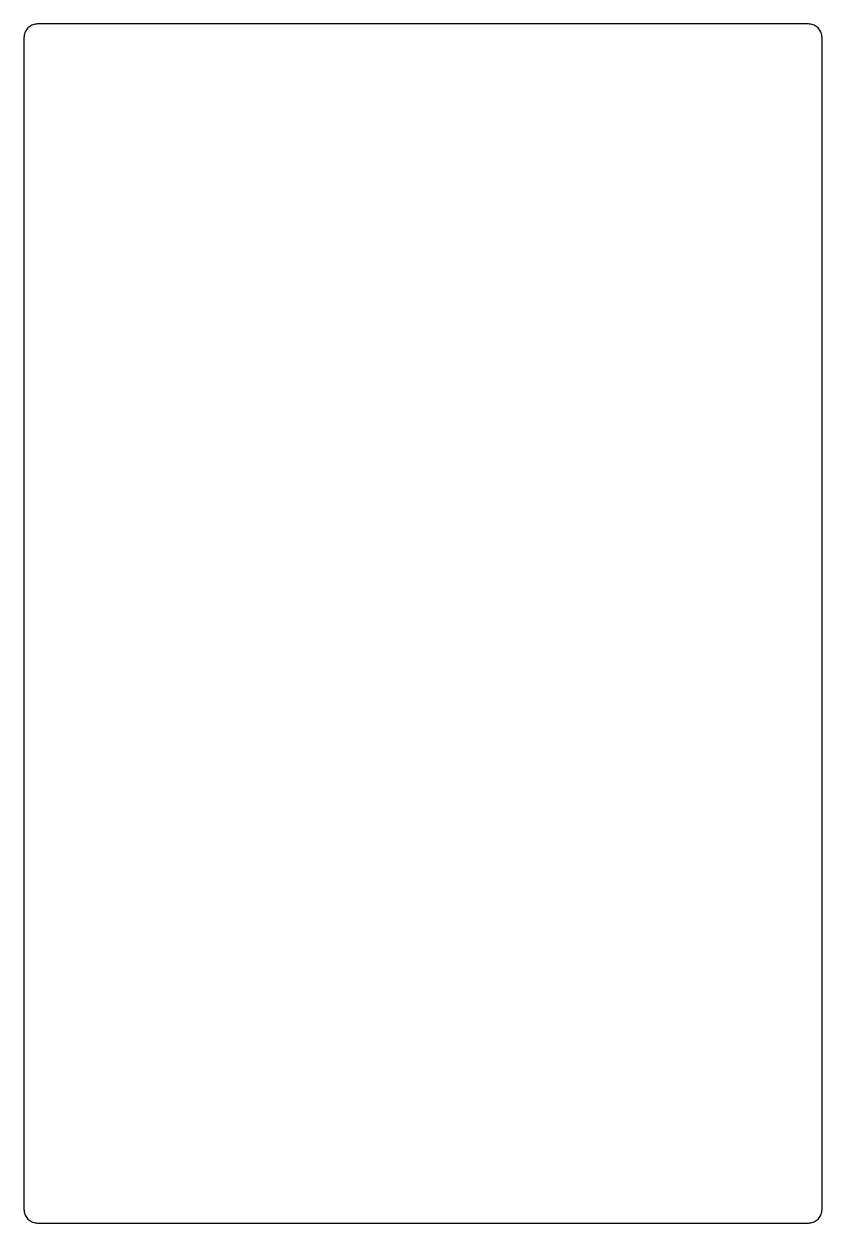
# Model space of a CAD drawing. Header units: metres. Extents: x -29.2 to 29.2, y -44 to 44.
import ezdxf

# ---------------------------------------------------------------- set-up
doc = ezdxf.new("R2010")
doc.units = ezdxf.units.M

msp = doc.modelspace()

# ---------------------------------------------------------------- linework, layer by layer
for p, q in [((-28.25, 43.98), (-28.3372, 43.9762)), ((28.25, 43.98), (-28.25, 43.98)), ((28.3372, 43.9762), (28.25, 43.98)), ((-29.2348, 43.1536), (-29.2462, 43.0672)), ((-29.2159, 43.2388), (-29.2348, 43.1536)), ((-29.1897, 43.322), (-29.2159, 43.2388)), ((-29.1563, 43.4026), (-29.1897, 43.322)), ((-29.116, 43.48), (-29.1563, 43.4026)), ((-29.0692, 43.5536), (-29.116, 43.48)), ((-29.016, 43.6228), (-29.0692, 43.5536)), ((-28.9571, 43.6871), (-29.016, 43.6228)), ((-28.8928, 43.746), (-28.9571, 43.6871)), ((-28.8236, 43.7991), (-28.8928, 43.746)), ((-28.75, 43.846), (-28.8236, 43.7991)), ((-28.6726, 43.8863), (-28.75, 43.846)), ((-28.592, 43.9197), (-28.6726, 43.8863)), ((-28.5088, 43.9459), (-28.592, 43.9197)), ((-28.4236, 43.9648), (-28.5088, 43.9459)), ((-28.3372, 43.9762), (-28.4236, 43.9648)), ((28.4236, 43.9648), (28.3372, 43.9762)), ((28.5088, 43.9459), (28.4236, 43.9648)), ((28.592, 43.9197), (28.5088, 43.9459)), ((28.6726, 43.8863), (28.592, 43.9197)), ((28.75, 43.846), (28.6726, 43.8863)), ((28.8236, 43.7991), (28.75, 43.846)), ((28.8928, 43.746), (28.8236, 43.7991)), ((28.9571, 43.6871), (28.8928, 43.746)), ((29.016, 43.6228), (28.9571, 43.6871)), ((29.0692, 43.5536), (29.016, 43.6228)), ((29.116, 43.48), (29.0692, 43.5536)), ((29.1563, 43.4026), (29.116, 43.48)), ((29.1897, 43.322), (29.1563, 43.4026)), ((29.2159, 43.2388), (29.1897, 43.322)), ((29.2348, 43.1536), (29.2159, 43.2388)), ((29.2462, 43.0672), (29.2348, 43.1536)), ((-29.2462, 43.0672), (-29.25, 42.98)), ((-29.25, 42.98), (-29.25, -42.98)), ((29.25, 42.98), (29.2462, 43.0672)), ((29.25, -42.98), (29.25, 42.98)), ((-29.25, -42.98), (-29.2462, -43.0672)), ((-29.2462, -43.0672), (-29.2348, -43.1536)), ((29.2348, -43.1536), (29.2462, -43.0672)), ((29.2462, -43.0672), (29.25, -42.98)), ((-29.2348, -43.1536), (-29.2159, -43.2388)), ((-29.2159, -43.2388), (-29.1897, -43.322)), ((-29.1897, -43.322), (-29.1563, -43.4026)), ((-29.1563, -43.4026), (-29.116, -43.48)), ((-29.116, -43.48), (-29.0692, -43.5536)), ((-29.0692, -43.5536), (-29.016, -43.6228)), ((-29.016, -43.6228), (-28.9571, -43.6871)), ((-28.9571, -43.6871), (-28.8928, -43.746)), ((-28.8928, -43.746), (-28.8236, -43.7991)), ((-28.8236, -43.7991), (-28.75, -43.846)), ((-28.75, -43.846), (-28.6726, -43.8863)), ((-28.6726, -43.8863), (-28.592, -43.9197)), ((-28.592, -43.9197), (-28.5088, -43.9459)), ((-28.5088, -43.9459), (-28.4236, -43.9648)), ((-28.4236, -43.9648), (-28.3372, -43.9762)), ((-28.3372, -43.9762), (-28.25, -43.98)), ((-28.25, -43.98), (28.25, -43.98)), ((28.25, -43.98), (28.3372, -43.9762)), ((28.3372, -43.9762), (28.4236, -43.9648)), ((28.4236, -43.9648), (28.5088, -43.9459)), ((28.5088, -43.9459), (28.592, -43.9197)), ((28.592, -43.9197), (28.6726, -43.8863)), ((28.6726, -43.8863), (28.75, -43.846)), ((28.75, -43.846), (28.8236, -43.7991)), ((28.8236, -43.7991), (28.8928, -43.746)), ((28.8928, -43.746), (28.9571, -43.6871)), ((28.9571, -43.6871), (29.016, -43.6228)), ((29.016, -43.6228), (29.0692, -43.5536)), ((29.0692, -43.5536), (29.116, -43.48)), ((29.116, -43.48), (29.1563, -43.4026)), ((29.1563, -43.4026), (29.1897, -43.322)), ((29.1897, -43.322), (29.2159, -43.2388)), ((29.2159, -43.2388), (29.2348, -43.1536))]:
    msp.add_line(p, q)

doc.saveas('drawing.dxf')
